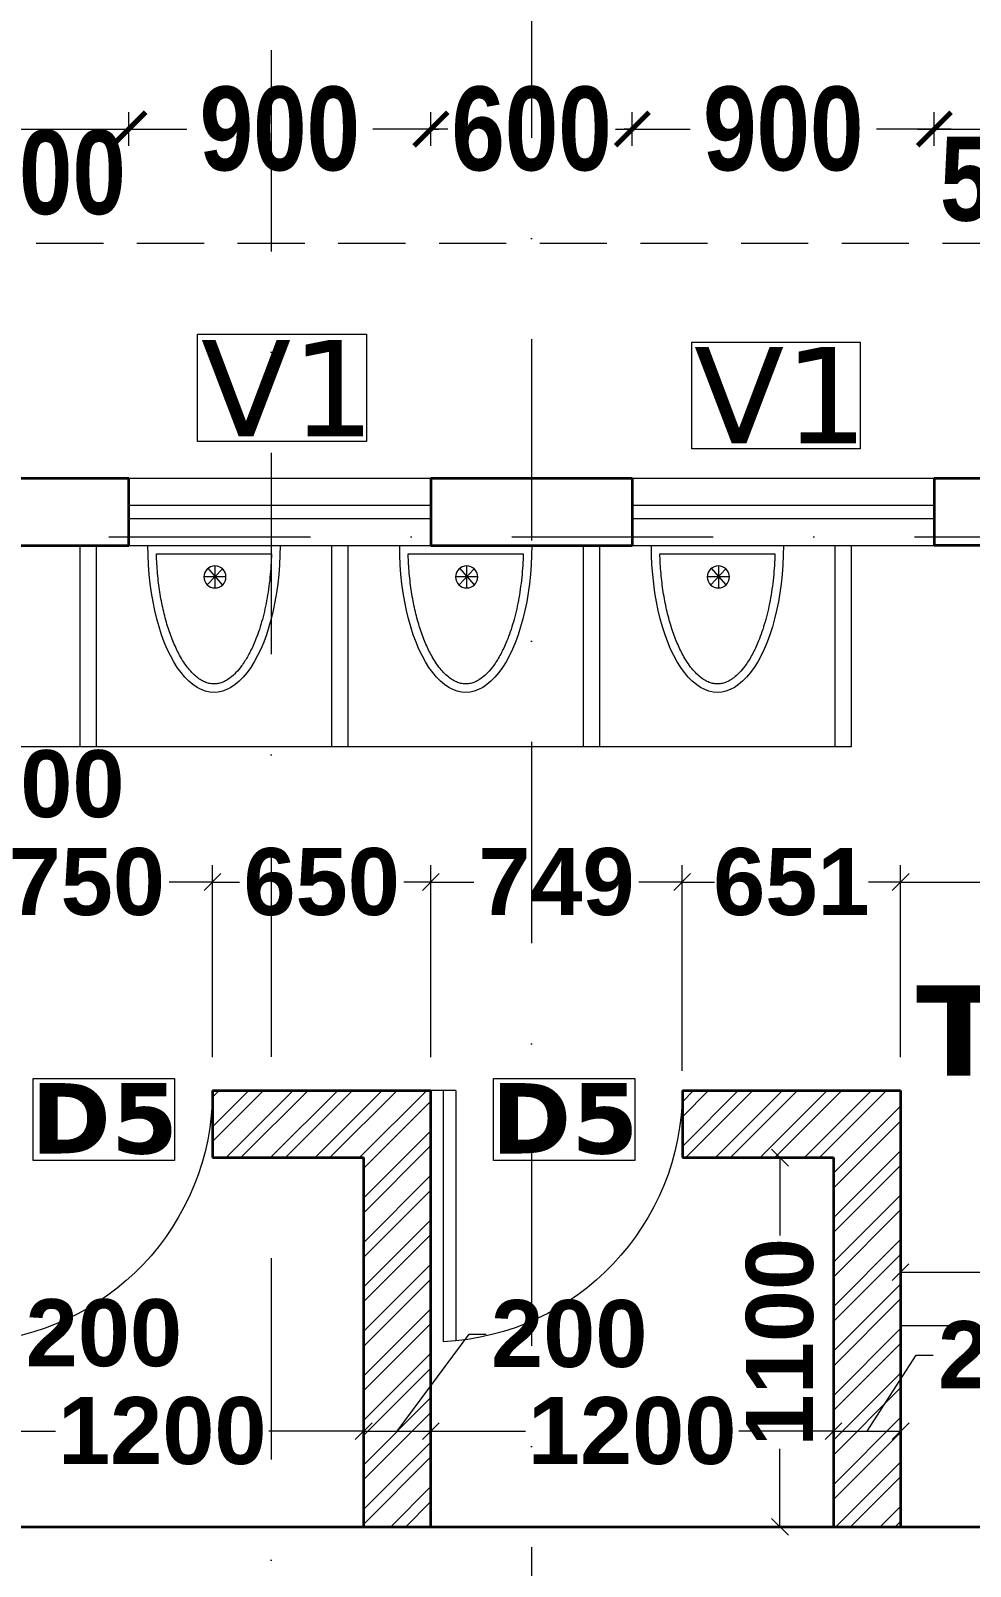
# Model space of a CAD drawing. Header units: millimetres. Extents: x -3092155 to 4513934, y -12317808 to 1850003.
# Drawn here: x -446006 to -443206, y -5566954 to -5562377 of the extents above; entities that cross this region are included whole.
import ezdxf

# ---------------------------------------------------------------- set-up
doc = ezdxf.new("R2010")
doc.units = ezdxf.units.MM
doc.header["$LTSCALE"] = 2
doc.header["$MEASUREMENT"] = 0
doc.header["$PDMODE"] = 34
doc.header["$PDSIZE"] = 500
doc.linetypes.add('DASHDOT', pattern=[1, 0.5, -0.25, 0, -0.25])
doc.linetypes.add('DASHED2', pattern=[0.375, 0.25, -0.125])
for name, color, linetype, lineweight in [('D DIM', 250, 'Continuous', 9), ('D5', 10, 'Continuous', 5), ('DIM', 27, 'Continuous', 5), ('DOOR', 27, 'Continuous', 5), ('DUCT', 37, 'Continuous', 35), ('FIXTURE', 252, 'Continuous', 0), ('glass', 5, 'Continuous', 15), ('GRID', 251, 'DASHDOT', 5), ('hatch toilet', 42, 'Continuous', 9), ('SILL', 74, 'Continuous', 9), ('TEXT', 7, 'Continuous', 13), ('v1', 162, 'Continuous', 5), ('VENTI', 162, 'Continuous', 5), ('WAll', 250, 'Continuous', 35)]:
    doc.layers.add(name, color=color, linetype=linetype, lineweight=lineweight)
doc.layers.add('DOT', color=7, linetype='DASHED2', lineweight=0, true_color=0x89067c)
doc.layers.add('partation wall', color=7, linetype='Continuous', lineweight=20, true_color=0x525023)
doc.styles.add('COLOUMNN DIM', font='ARIALNB.TTF', dxfattribs={"height": 550})
doc.styles.add('INNER DIM', font='ARIALNB.TTF', dxfattribs={"height": 250})
doc.styles.add('int dim', font='arialbd.ttf', dxfattribs={"height": 200})
doc.styles.add('style2', font='verdana.ttf')
doc.dimstyles.new('external final', dxfattribs={"dimscale": 0, "dimtxt": 250, "dimasz": 100, "dimexe": 50, "dimexo": 50, "dimgap": 50, "dimtad": 0, "dimdec": 0, "dimzin": 0, "dimdsep": 46, "dimtxsty": 'INNER DIM', "dimblk": 'ARCHTICK', "dimcen": 100, "dimdle": 50, "dimclrd": 256, "dimclre": 256, "dimclrt": 256, "dimadec": 0, "dimazin": 0, "dimtfac": 1, "dimtdec": 0, "dimtix": 1, "dimtmove": 1, "dimatfit": 3, "dimfxl": 50, "dimfxlon": 1, "dimtolj": 1, "dimtzin": 0, "dimlwd": -1, "dimlwe": -1, "dimarcsym": 1})
doc.dimstyles.new('lamon', dxfattribs={"dimtxt": 200, "dimasz": 50, "dimexe": 50, "dimexo": 100, "dimgap": 25, "dimtad": 0, "dimdec": 0, "dimzin": 3, "dimdsep": 46, "dimtxsty": 'int dim', "dimblk": 'OBLIQUE', "dimcen": 90, "dimclrd": 256, "dimclre": 256, "dimclrt": 256, "dimadec": 0, "dimazin": 0, "dimtfac": 1, "dimtdec": 0, "dimtofl": 0, "dimtmove": 1, "dimatfit": 3, "dimfxl": 1, "dimfrac": 1, "dimtolj": 1, "dimtzin": 0, "dimlwd": -1, "dimlwe": -1, "dimarcsym": 1})
pattern_1 = [(45, (-227379.82, 311194.99), (-66.2912607, 66.2912607), []), (45, (-227335.63, 311194.99), (-66.2912607, 66.2912607), [])]

# ---------------------------------------------------------------- blocks, each defined once
blk = doc.blocks.new('A$C782B46B9')
at = {"layer": 'DOOR', "ltscale": 100}
for p, q in [((998.8, 100), (3.8, 100)), ((998.8, 100), (998.8, 0)), ((998.8, 50), (0, 50))]:
    blk.add_line(p, q, dxfattribs=at)
blk.add_arc((998.8, 0), 1000, 90, 177.13402, dxfattribs=at)
blk = doc.blocks.new('uri')
at = {"layer": 'FIXTURE', "ltscale": 100}
for p, q in [((1256512.1, -5187048.7), (1256512.1, -5186705.8)), ((1256537.1, -5187074), (1256537.1, -5186680.5)), ((1256466.9, -5186851.8), (1256419.1, -5186897.2)), ((1256419.4, -5186851.5), (1256468.8, -5186895.1)), ((1256443, -5186841.5), (1256443, -5186907.5)), ((1256476, -5186874.5), (1256410, -5186874.5))]:
    blk.add_line(p, q, dxfattribs=at)
blk.add_circle((1256443, -5186874.5), 33, dxfattribs=at)
blk.add_ellipse((1256537.1, -5186877.2), major_axis=(438.1, 0), ratio=0.449067, start_param=1.570796, end_param=4.712389, dxfattribs=at)
blk.add_open_spline([(1256512.1, -5186705.8), (1256509.5, -5186705.9), (1256506.8, -5186706), (1256480, -5186706.9), (1256456, -5186708.7), (1256409.1, -5186714), (1256386.2, -5186717.6), (1256342.2, -5186726.3), (1256321.1, -5186731.6), (1256281.3, -5186743.5), (1256262.7, -5186750.2), (1256232.3, -5186763.1), (1256219.9, -5186769.1), (1256197.3, -5186781.7), (1256187, -5186788.2), (1256170.4, -5186800.5), (1256163.6, -5186806.1), (1256151.8, -5186817.5), (1256146.7, -5186823.2), (1256138.9, -5186833.5), (1256135.9, -5186838.1), (1256130.9, -5186847.2), (1256129, -5186851.7), (1256126.1, -5186860.5), (1256125.1, -5186864.8), (1256124, -5186873.4), (1256123.9, -5186877.6), (1256124.5, -5186886.2), (1256125.2, -5186890.5), (1256127.6, -5186899.2), (1256129.3, -5186903.6), (1256133.7, -5186912.7), (1256136.4, -5186917.3), (1256142.9, -5186926.6), (1256146.7, -5186931.3), (1256155.4, -5186940.7), (1256160.4, -5186945.4), (1256171.3, -5186954.7), (1256177.4, -5186959.3), (1256190.5, -5186968.4), (1256197.6, -5186972.9), (1256216.5, -5186983.7), (1256228.9, -5186989.8), (1256255.6, -5187001.5), (1256270, -5187006.9), (1256300.3, -5187016.9), (1256316.3, -5187021.5), (1256349.6, -5187029.7), (1256366.9, -5187033.3), (1256402.5, -5187039.4), (1256420.8, -5187041.9), (1256458.1, -5187045.9), (1256477, -5187047.3), (1256501.4, -5187048.3), (1256506.8, -5187048.5), (1256512.1, -5187048.7)], degree=3, knots=[1.629393, 1.629393, 1.629393, 1.629393, 1.648181, 1.648181, 1.818462, 1.818462, 1.988743, 1.988743, 2.159025, 2.159025, 2.329306, 2.329306, 2.461629, 2.461629, 2.593951, 2.593951, 2.703241, 2.703241, 2.812532, 2.812532, 2.903056, 2.903056, 2.993581, 2.993581, 3.084106, 3.084106, 3.17463, 3.17463, 3.265155, 3.265155, 3.35568, 3.35568, 3.446205, 3.446205, 3.536729, 3.536729, 3.627254, 3.627254, 3.717779, 3.717779, 3.808303, 3.808303, 3.942921, 3.942921, 4.077539, 4.077539, 4.212157, 4.212157, 4.346775, 4.346775, 4.481393, 4.481393, 4.616011, 4.616011, 4.653792, 4.653792, 4.653792, 4.653792], dxfattribs=at)
blk = doc.blocks.new('_ArchTick')
at = {"color": 0, "linetype": 'ByBlock', "const_width": 0.15}
blk.add_lwpolyline([(-0.5, -0.5), (0.5, 0.5)], dxfattribs=at)
blk = doc.blocks.new('*D67')
at = {"layer": 'D DIM', "ltscale": 100, "transparency": 16777216}
for p, q in [((-446213.5, -5562720.4), (-446213.5, -5562620.4)), ((-445713.5, -5562720.4), (-445713.5, -5562620.4)), ((-446263.5, -5562670.4), (-445663.5, -5562670.4))]:
    blk.add_line(p, q, dxfattribs=at)
at = {"layer": 'Defpoints', "color": 0, "lineweight": 50, "ltscale": 100, "transparency": 16777216}
for p in [(-445713.5, -5562670.4), (-446213.5, -5563711.2), (-445713.5, -5563711.2)]:
    blk.add_point(p, dxfattribs=at)
at = {"layer": 'D DIM', "ltscale": 100, "transparency": 16777216, "xscale": 100, "yscale": 100, "zscale": 100, "rotation": 180}
blk.add_blockref('_ArchTick', (-446213.5, -5562670.4), dxfattribs=at)
at = {"layer": 'D DIM', "ltscale": 100, "transparency": 16777216, "xscale": 100, "yscale": 100, "zscale": 100}
blk.add_blockref('_ArchTick', (-445713.5, -5562670.4), dxfattribs=at)
at = {"layer": 'D DIM', "ltscale": 100, "transparency": 16777216, "insert": (-445961.2, -5562800.8), "char_height": 250, "attachment_point": 5, "style": 'INNER DIM'}
blk.add_mtext('\\A1;500', dxfattribs=at)
blk = doc.blocks.new('*D68')
at = {"layer": 'D DIM', "ltscale": 100, "transparency": 16777216}
for p, q in [((-445713.5, -5562720.4), (-445713.5, -5562620.4)), ((-444813.5, -5562720.4), (-444813.5, -5562620.4)), ((-445763.5, -5562670.4), (-445540.9, -5562670.4)), ((-444763.5, -5562670.4), (-444986.1, -5562670.4))]:
    blk.add_line(p, q, dxfattribs=at)
at = {"layer": 'Defpoints', "color": 0, "lineweight": 50, "ltscale": 100, "transparency": 16777216}
for p in [(-444813.5, -5562670.4), (-445713.5, -5563711.2), (-444813.5, -5563711.2)]:
    blk.add_point(p, dxfattribs=at)
at = {"layer": 'D DIM', "ltscale": 100, "transparency": 16777216, "xscale": 100, "yscale": 100, "zscale": 100, "rotation": 180}
blk.add_blockref('_ArchTick', (-445713.5, -5562670.4), dxfattribs=at)
at = {"layer": 'D DIM', "ltscale": 100, "transparency": 16777216, "xscale": 100, "yscale": 100, "zscale": 100}
blk.add_blockref('_ArchTick', (-444813.5, -5562670.4), dxfattribs=at)
at = {"layer": 'D DIM', "ltscale": 100, "transparency": 16777216, "insert": (-445263.5, -5562670.4), "char_height": 250, "attachment_point": 5, "style": 'INNER DIM'}
blk.add_mtext('\\A1;900', dxfattribs=at)
blk = doc.blocks.new('*D69')
at = {"layer": 'D DIM', "ltscale": 100, "transparency": 16777216}
for p, q in [((-444813.5, -5562720.4), (-444813.5, -5562620.4)), ((-444213.5, -5562720.4), (-444213.5, -5562620.4)), ((-444813.5, -5562670.4), (-444789.4, -5562670.4)), ((-444213.5, -5562670.4), (-444237.6, -5562670.4))]:
    blk.add_line(p, q, dxfattribs=at)
at = {"layer": 'Defpoints', "color": 0, "lineweight": 50, "ltscale": 100, "transparency": 16777216}
for p in [(-444213.5, -5562670.4), (-444813.5, -5563711.2), (-444213.5, -5563711.2)]:
    blk.add_point(p, dxfattribs=at)
at = {"layer": 'D DIM', "ltscale": 100, "transparency": 16777216, "insert": (-444513.5, -5562670.4), "char_height": 250, "attachment_point": 5, "style": 'INNER DIM'}
blk.add_mtext('\\A1;600', dxfattribs=at)
blk = doc.blocks.new('*D70')
at = {"layer": 'D DIM', "ltscale": 100, "transparency": 16777216}
for p, q in [((-444213.5, -5562720.4), (-444213.5, -5562620.4)), ((-443313.5, -5562720.4), (-443313.5, -5562620.4)), ((-444263.5, -5562670.4), (-444040.9, -5562670.4)), ((-443263.5, -5562670.4), (-443486.1, -5562670.4))]:
    blk.add_line(p, q, dxfattribs=at)
at = {"layer": 'Defpoints', "color": 0, "lineweight": 50, "ltscale": 100, "transparency": 16777216}
for p in [(-443313.5, -5562670.4), (-444213.5, -5563711.2), (-443313.5, -5563711.2)]:
    blk.add_point(p, dxfattribs=at)
at = {"layer": 'D DIM', "ltscale": 100, "transparency": 16777216, "xscale": 100, "yscale": 100, "zscale": 100, "rotation": 180}
blk.add_blockref('_ArchTick', (-444213.5, -5562670.4), dxfattribs=at)
at = {"layer": 'D DIM', "ltscale": 100, "transparency": 16777216, "xscale": 100, "yscale": 100, "zscale": 100}
blk.add_blockref('_ArchTick', (-443313.5, -5562670.4), dxfattribs=at)
at = {"layer": 'D DIM', "ltscale": 100, "transparency": 16777216, "insert": (-443763.5, -5562670.4), "char_height": 250, "attachment_point": 5, "style": 'INNER DIM'}
blk.add_mtext('\\A1;900', dxfattribs=at)
blk = doc.blocks.new('*D71')
at = {"layer": 'D DIM', "ltscale": 100, "transparency": 16777216}
for p, q in [((-443313.5, -5562720.4), (-443313.5, -5562620.4)), ((-442813.5, -5562720.4), (-442813.5, -5562620.4)), ((-443363.5, -5562670.4), (-442763.5, -5562670.4))]:
    blk.add_line(p, q, dxfattribs=at)
at = {"layer": 'Defpoints', "color": 0, "lineweight": 50, "ltscale": 100, "transparency": 16777216}
for p in [(-442813.5, -5562670.4), (-443313.5, -5563711.2), (-442813.5, -5563711.2)]:
    blk.add_point(p, dxfattribs=at)
at = {"layer": 'D DIM', "ltscale": 100, "transparency": 16777216, "xscale": 100, "yscale": 100, "zscale": 100, "rotation": 180}
blk.add_blockref('_ArchTick', (-443313.5, -5562670.4), dxfattribs=at)
at = {"layer": 'D DIM', "ltscale": 100, "transparency": 16777216, "xscale": 100, "yscale": 100, "zscale": 100}
blk.add_blockref('_ArchTick', (-442813.5, -5562670.4), dxfattribs=at)
at = {"layer": 'D DIM', "ltscale": 100, "transparency": 16777216, "insert": (-443058.1, -5562820.4), "char_height": 250, "attachment_point": 5, "style": 'INNER DIM'}
blk.add_mtext('\\A1;500', dxfattribs=at)
blk = doc.blocks.new('_Oblique')
at = {"color": 0, "linetype": 'ByBlock', "lineweight": -2}
blk.add_line((-0.5, -0.5), (0.5, 0.5), dxfattribs=at)
blk = doc.blocks.new('*D591')
at = {"layer": 'Defpoints', "color": 0, "lineweight": 50, "ltscale": 100, "transparency": 16777216}
for p in [(-446213.9, -5564914.7), (-446413.9, -5565537.4), (-446213.9, -5565537.4)]:
    blk.add_point(p, dxfattribs=at)
at = {"layer": 'DIM', "ltscale": 100, "transparency": 16777216}
for p, q in [((-446313.9, -5564914.7), (-446257, -5564623)), ((-446257, -5564623), (-446207, -5564623)), ((-446413.9, -5565437.4), (-446413.9, -5564864.7)), ((-446213.9, -5565437.4), (-446213.9, -5564864.7)), ((-446413.9, -5564914.7), (-446213.9, -5564914.7))]:
    blk.add_line(p, q, dxfattribs=at)
at = {"layer": 'DIM', "ltscale": 100, "transparency": 16777216, "xscale": 50, "yscale": 50, "zscale": 50, "rotation": 180}
blk.add_blockref('_Oblique', (-446413.9, -5564914.7), dxfattribs=at)
at = {"layer": 'DIM', "ltscale": 100, "transparency": 16777216, "xscale": 50, "yscale": 50, "zscale": 50}
blk.add_blockref('_Oblique', (-446213.9, -5564914.7), dxfattribs=at)
at = {"layer": 'DIM', "ltscale": 100, "transparency": 16777216, "insert": (-445959.3, -5564623), "char_height": 200, "attachment_point": 5, "style": 'int dim'}
blk.add_mtext('\\A1;200', dxfattribs=at)
blk = doc.blocks.new('*D592')
at = {"layer": 'Defpoints', "color": 0, "lineweight": 50, "ltscale": 100, "transparency": 16777216}
for p in [(-445463.9, -5564914.7), (-446213.9, -5565537.4), (-445463.9, -5565536.2)]:
    blk.add_point(p, dxfattribs=at)
at = {"layer": 'DIM', "ltscale": 100, "transparency": 16777216}
for p, q in [((-446213.9, -5565437.4), (-446213.9, -5564864.7)), ((-445463.9, -5565436.2), (-445463.9, -5564864.7)), ((-446213.9, -5564914.7), (-446084.2, -5564914.7)), ((-445463.9, -5564914.7), (-445593.7, -5564914.7))]:
    blk.add_line(p, q, dxfattribs=at)
at = {"layer": 'DIM', "ltscale": 100, "transparency": 16777216, "xscale": 50, "yscale": 50, "zscale": 50, "rotation": 180}
blk.add_blockref('_Oblique', (-446213.9, -5564914.7), dxfattribs=at)
at = {"layer": 'DIM', "ltscale": 100, "transparency": 16777216, "xscale": 50, "yscale": 50, "zscale": 50}
blk.add_blockref('_Oblique', (-445463.9, -5564914.7), dxfattribs=at)
at = {"layer": 'DIM', "ltscale": 100, "transparency": 16777216, "insert": (-445838.9, -5564914.7), "char_height": 200, "attachment_point": 5, "style": 'int dim'}
blk.add_mtext('\\A1;750', dxfattribs=at)
blk = doc.blocks.new('*D593')
at = {"layer": 'Defpoints', "color": 0, "lineweight": 50, "ltscale": 100, "transparency": 16777216}
for p in [(-444813.9, -5564914.7), (-445463.9, -5565536.2), (-444813.9, -5565536.2)]:
    blk.add_point(p, dxfattribs=at)
at = {"layer": 'DIM', "ltscale": 100, "transparency": 16777216}
for p, q in [((-445463.9, -5565436.2), (-445463.9, -5564864.7)), ((-444813.9, -5565436.2), (-444813.9, -5564864.7)), ((-445463.9, -5564914.7), (-445384.2, -5564914.7)), ((-444813.9, -5564914.7), (-444893.7, -5564914.7))]:
    blk.add_line(p, q, dxfattribs=at)
at = {"layer": 'DIM', "ltscale": 100, "transparency": 16777216, "xscale": 50, "yscale": 50, "zscale": 50, "rotation": 180}
blk.add_blockref('_Oblique', (-445463.9, -5564914.7), dxfattribs=at)
at = {"layer": 'DIM', "ltscale": 100, "transparency": 16777216, "xscale": 50, "yscale": 50, "zscale": 50}
blk.add_blockref('_Oblique', (-444813.9, -5564914.7), dxfattribs=at)
at = {"layer": 'DIM', "ltscale": 100, "transparency": 16777216, "insert": (-445138.9, -5564914.7), "char_height": 200, "attachment_point": 5, "style": 'int dim'}
blk.add_mtext('\\A1;650', dxfattribs=at)
blk = doc.blocks.new('*D594')
at = {"layer": 'Defpoints', "color": 0, "lineweight": 50, "ltscale": 100, "transparency": 16777216}
for p in [(-444065, -5564914.7), (-444813.9, -5565536.2), (-444065, -5565577)]:
    blk.add_point(p, dxfattribs=at)
at = {"layer": 'DIM', "ltscale": 100, "transparency": 16777216}
for p, q in [((-444813.9, -5565436.2), (-444813.9, -5564864.7)), ((-444065, -5565477), (-444065, -5564864.7)), ((-444813.9, -5564914.7), (-444685.1, -5564914.7)), ((-444065, -5564914.7), (-444193.8, -5564914.7))]:
    blk.add_line(p, q, dxfattribs=at)
at = {"layer": 'DIM', "ltscale": 100, "transparency": 16777216, "xscale": 50, "yscale": 50, "zscale": 50, "rotation": 180}
blk.add_blockref('_Oblique', (-444813.9, -5564914.7), dxfattribs=at)
at = {"layer": 'DIM', "ltscale": 100, "transparency": 16777216, "xscale": 50, "yscale": 50, "zscale": 50}
blk.add_blockref('_Oblique', (-444065, -5564914.7), dxfattribs=at)
at = {"layer": 'DIM', "ltscale": 100, "transparency": 16777216, "insert": (-444439.5, -5564914.7), "char_height": 200, "attachment_point": 5, "style": 'int dim'}
blk.add_mtext('\\A1;749', dxfattribs=at)
blk = doc.blocks.new('*D595')
at = {"layer": 'Defpoints', "color": 0, "lineweight": 50, "ltscale": 100, "transparency": 16777216}
for p in [(-443413.9, -5564914.7), (-444065, -5565577), (-443413.9, -5565536.2)]:
    blk.add_point(p, dxfattribs=at)
at = {"layer": 'DIM', "ltscale": 100, "transparency": 16777216}
for p, q in [((-444065, -5565477), (-444065, -5564864.7)), ((-443413.9, -5565436.2), (-443413.9, -5564864.7)), ((-444065, -5564914.7), (-443968.9, -5564914.7)), ((-443413.9, -5564914.7), (-443510, -5564914.7))]:
    blk.add_line(p, q, dxfattribs=at)
at = {"layer": 'DIM', "ltscale": 100, "transparency": 16777216, "xscale": 50, "yscale": 50, "zscale": 50, "rotation": 180}
blk.add_blockref('_Oblique', (-444065, -5564914.7), dxfattribs=at)
at = {"layer": 'DIM', "ltscale": 100, "transparency": 16777216, "xscale": 50, "yscale": 50, "zscale": 50}
blk.add_blockref('_Oblique', (-443413.9, -5564914.7), dxfattribs=at)
at = {"layer": 'DIM', "ltscale": 100, "transparency": 16777216, "insert": (-443739.5, -5564914.7), "char_height": 200, "attachment_point": 5, "style": 'int dim'}
blk.add_mtext('\\A1;651', dxfattribs=at)
blk = doc.blocks.new('*D596')
at = {"layer": 'Defpoints', "color": 0, "lineweight": 50, "ltscale": 100, "transparency": 16777216}
for p in [(-441588.9, -5564914.7), (-443413.9, -5565536.2), (-441588.9, -5565591)]:
    blk.add_point(p, dxfattribs=at)
at = {"layer": 'DIM', "ltscale": 100, "transparency": 16777216}
for p, q in [((-443413.9, -5565436.2), (-443413.9, -5564864.7)), ((-441588.9, -5565491), (-441588.9, -5564864.7)), ((-443413.9, -5564914.7), (-442821.9, -5564914.7)), ((-441588.9, -5564914.7), (-442180.9, -5564914.7))]:
    blk.add_line(p, q, dxfattribs=at)
at = {"layer": 'DIM', "ltscale": 100, "transparency": 16777216, "xscale": 50, "yscale": 50, "zscale": 50, "rotation": 180}
blk.add_blockref('_Oblique', (-443413.9, -5564914.7), dxfattribs=at)
at = {"layer": 'DIM', "ltscale": 100, "transparency": 16777216, "xscale": 50, "yscale": 50, "zscale": 50}
blk.add_blockref('_Oblique', (-441588.9, -5564914.7), dxfattribs=at)
at = {"layer": 'DIM', "ltscale": 100, "transparency": 16777216, "insert": (-442501.4, -5564914.7), "char_height": 200, "attachment_point": 5, "style": 'int dim'}
blk.add_mtext('\\A1;1825', dxfattribs=at)
blk = doc.blocks.new('*D604')
at = {"layer": 'Defpoints', "color": 0, "lineweight": 50, "ltscale": 100, "transparency": 16777216}
for p in [(-446213.9, -5566551.1), (-446413.9, -5566836.2), (-446213.9, -5566836.2)]:
    blk.add_point(p, dxfattribs=at)
at = {"layer": 'DIM', "ltscale": 100, "transparency": 16777216}
for p, q in [((-446313.9, -5566551.1), (-446085.7, -5566259.3)), ((-446085.7, -5566259.3), (-446035.7, -5566259.3)), ((-446413.9, -5566736.2), (-446413.9, -5566501.1)), ((-446213.9, -5566736.2), (-446213.9, -5566501.1)), ((-446413.9, -5566551.1), (-446213.9, -5566551.1))]:
    blk.add_line(p, q, dxfattribs=at)
at = {"layer": 'DIM', "ltscale": 100, "transparency": 16777216, "xscale": 50, "yscale": 50, "zscale": 50, "rotation": 180}
blk.add_blockref('_Oblique', (-446413.9, -5566551.1), dxfattribs=at)
at = {"layer": 'DIM', "ltscale": 100, "transparency": 16777216, "xscale": 50, "yscale": 50, "zscale": 50}
blk.add_blockref('_Oblique', (-446213.9, -5566551.1), dxfattribs=at)
at = {"layer": 'DIM', "ltscale": 100, "transparency": 16777216, "insert": (-445787.9, -5566259.3), "char_height": 200, "attachment_point": 5, "style": 'int dim'}
blk.add_mtext('\\A1;200', dxfattribs=at)
blk = doc.blocks.new('*D605')
at = {"layer": 'Defpoints', "color": 0, "lineweight": 50, "ltscale": 100, "transparency": 16777216}
for p in [(-445013.9, -5566551.1), (-446213.9, -5566836.2), (-445013.9, -5566836.2)]:
    blk.add_point(p, dxfattribs=at)
at = {"layer": 'DIM', "ltscale": 100, "transparency": 16777216}
for p, q in [((-446213.9, -5566736.2), (-446213.9, -5566501.1)), ((-445013.9, -5566736.2), (-445013.9, -5566501.1)), ((-446213.9, -5566551.1), (-445931.7, -5566551.1)), ((-445013.9, -5566551.1), (-445296.1, -5566551.1))]:
    blk.add_line(p, q, dxfattribs=at)
at = {"layer": 'DIM', "ltscale": 100, "transparency": 16777216, "xscale": 50, "yscale": 50, "zscale": 50, "rotation": 180}
blk.add_blockref('_Oblique', (-446213.9, -5566551.1), dxfattribs=at)
at = {"layer": 'DIM', "ltscale": 100, "transparency": 16777216, "xscale": 50, "yscale": 50, "zscale": 50}
blk.add_blockref('_Oblique', (-445013.9, -5566551.1), dxfattribs=at)
at = {"layer": 'DIM', "ltscale": 100, "transparency": 16777216, "insert": (-445613.9, -5566551.1), "char_height": 200, "attachment_point": 5, "style": 'int dim'}
blk.add_mtext('\\A1;1200', dxfattribs=at)
blk = doc.blocks.new('*D606')
at = {"layer": 'Defpoints', "color": 0, "lineweight": 50, "ltscale": 100, "transparency": 16777216}
for p in [(-444813.9, -5566551.1), (-445013.9, -5566836.2), (-444813.9, -5566836.2)]:
    blk.add_point(p, dxfattribs=at)
at = {"layer": 'DIM', "ltscale": 100, "transparency": 16777216}
for p, q in [((-444913.9, -5566551.1), (-444699, -5566261.8)), ((-444699, -5566261.8), (-444649, -5566261.8)), ((-445013.9, -5566736.2), (-445013.9, -5566501.1)), ((-444813.9, -5566736.2), (-444813.9, -5566501.1)), ((-445013.9, -5566551.1), (-444813.9, -5566551.1))]:
    blk.add_line(p, q, dxfattribs=at)
at = {"layer": 'DIM', "ltscale": 100, "transparency": 16777216, "xscale": 50, "yscale": 50, "zscale": 50, "rotation": 180}
blk.add_blockref('_Oblique', (-445013.9, -5566551.1), dxfattribs=at)
at = {"layer": 'DIM', "ltscale": 100, "transparency": 16777216, "xscale": 50, "yscale": 50, "zscale": 50}
blk.add_blockref('_Oblique', (-444813.9, -5566551.1), dxfattribs=at)
at = {"layer": 'DIM', "ltscale": 100, "transparency": 16777216, "insert": (-444401.3, -5566261.8), "char_height": 200, "attachment_point": 5, "style": 'int dim'}
blk.add_mtext('\\A1;200', dxfattribs=at)
blk = doc.blocks.new('*D607')
at = {"layer": 'Defpoints', "color": 0, "lineweight": 50, "ltscale": 100, "transparency": 16777216}
for p in [(-443613.9, -5566551.1), (-444813.9, -5566836.2), (-443613.9, -5566836.2)]:
    blk.add_point(p, dxfattribs=at)
at = {"layer": 'DIM', "ltscale": 100, "transparency": 16777216}
for p, q in [((-444813.9, -5566736.2), (-444813.9, -5566501.1)), ((-443613.9, -5566736.2), (-443613.9, -5566501.1)), ((-444813.9, -5566551.1), (-444531.7, -5566551.1)), ((-443613.9, -5566551.1), (-443896.1, -5566551.1))]:
    blk.add_line(p, q, dxfattribs=at)
at = {"layer": 'DIM', "ltscale": 100, "transparency": 16777216, "xscale": 50, "yscale": 50, "zscale": 50, "rotation": 180}
blk.add_blockref('_Oblique', (-444813.9, -5566551.1), dxfattribs=at)
at = {"layer": 'DIM', "ltscale": 100, "transparency": 16777216, "xscale": 50, "yscale": 50, "zscale": 50}
blk.add_blockref('_Oblique', (-443613.9, -5566551.1), dxfattribs=at)
at = {"layer": 'DIM', "ltscale": 100, "transparency": 16777216, "insert": (-444213.9, -5566551.1), "char_height": 200, "attachment_point": 5, "style": 'int dim'}
blk.add_mtext('\\A1;1200', dxfattribs=at)
blk = doc.blocks.new('*D608')
at = {"layer": 'Defpoints', "color": 0, "lineweight": 50, "ltscale": 100, "transparency": 16777216}
for p in [(-443413.9, -5566551.1), (-443613.9, -5566836.2), (-443413.9, -5566836.2)]:
    blk.add_point(p, dxfattribs=at)
at = {"layer": 'DIM', "ltscale": 100, "transparency": 16777216}
for p, q in [((-443513.9, -5566551.1), (-443367.1, -5566324.7)), ((-443367.1, -5566324.7), (-443317.1, -5566324.7)), ((-443613.9, -5566736.2), (-443613.9, -5566501.1)), ((-443413.9, -5566736.2), (-443413.9, -5566501.1)), ((-443613.9, -5566551.1), (-443413.9, -5566551.1))]:
    blk.add_line(p, q, dxfattribs=at)
at = {"layer": 'DIM', "ltscale": 100, "transparency": 16777216, "xscale": 50, "yscale": 50, "zscale": 50, "rotation": 180}
blk.add_blockref('_Oblique', (-443613.9, -5566551.1), dxfattribs=at)
at = {"layer": 'DIM', "ltscale": 100, "transparency": 16777216, "xscale": 50, "yscale": 50, "zscale": 50}
blk.add_blockref('_Oblique', (-443413.9, -5566551.1), dxfattribs=at)
at = {"layer": 'DIM', "ltscale": 100, "transparency": 16777216, "insert": (-443069.4, -5566324.7), "char_height": 200, "attachment_point": 5, "style": 'int dim'}
blk.add_mtext('\\A1;200', dxfattribs=at)
blk = doc.blocks.new('*D643')
at = {"layer": 'Defpoints', "color": 0, "lineweight": 50, "ltscale": 100, "transparency": 16777216}
for p in [(-443613.9, -5565736.2), (-443773.4, -5566836.2), (-443613.9, -5566836.2)]:
    blk.add_point(p, dxfattribs=at)
at = {"layer": 'DIM', "ltscale": 100, "transparency": 16777216}
for p, q in [((-443713.9, -5565736.2), (-443823.4, -5565736.2)), ((-443773.4, -5565736.2), (-443773.4, -5565968.4)), ((-443773.4, -5566836.2), (-443773.4, -5566604)), ((-443713.9, -5566836.2), (-443823.4, -5566836.2))]:
    blk.add_line(p, q, dxfattribs=at)
at = {"layer": 'DIM', "ltscale": 100, "transparency": 16777216, "xscale": 50, "yscale": 50, "zscale": 50}
for p, rotation in [((-443773.4, -5565736.2), 90), ((-443773.4, -5566836.2), 270)]:
    blk.add_blockref('_Oblique', p, dxfattribs=dict(at, rotation=rotation))
at = {"layer": 'DIM', "ltscale": 100, "transparency": 16777216, "insert": (-443773.4, -5566286.2), "char_height": 200, "attachment_point": 5, "rotation": 90, "style": 'int dim'}
blk.add_mtext('\\A1;1100', dxfattribs=at)
blk = doc.blocks.new('*D963')
at = {"layer": 'Defpoints', "color": 0, "lineweight": 50, "ltscale": 100, "transparency": 16777216}
for p in [(-443414.3, -5566077.2), (-443414.3, -5566236.2), (-441589.3, -5566236.2)]:
    blk.add_point(p, dxfattribs=at)
at = {"layer": 'DIM', "ltscale": 100, "transparency": 16777216}
for p, q in [((-443414.3, -5566136.2), (-443414.3, -5566027.2)), ((-441589.3, -5566136.2), (-441589.3, -5566027.2)), ((-443414.3, -5566077.2), (-442822.3, -5566077.2)), ((-441589.3, -5566077.2), (-442181.3, -5566077.2))]:
    blk.add_line(p, q, dxfattribs=at)
at = {"layer": 'DIM', "ltscale": 100, "transparency": 16777216, "xscale": 50, "yscale": 50, "zscale": 50, "rotation": 180}
blk.add_blockref('_Oblique', (-443414.3, -5566077.2), dxfattribs=at)
at = {"layer": 'DIM', "ltscale": 100, "transparency": 16777216, "xscale": 50, "yscale": 50, "zscale": 50}
blk.add_blockref('_Oblique', (-441589.3, -5566077.2), dxfattribs=at)
at = {"layer": 'DIM', "ltscale": 100, "transparency": 16777216, "insert": (-442501.8, -5566077.2), "char_height": 200, "attachment_point": 5, "style": 'int dim'}
blk.add_mtext('\\A1;1825', dxfattribs=at)
blk = doc.blocks.new('*D1043')
at = {"layer": 'D DIM', "ltscale": 100, "transparency": 16777216}
for p, q in [((-371304.6, -5563836.2), (-371304.6, -5565380.5)), ((-371354.6, -5563886.2), (-371254.6, -5563886.2)), ((-371304.6, -5568385.5), (-371304.6, -5566841.2)), ((-371254.6, -5568335.5), (-371354.6, -5568335.5))]:
    blk.add_line(p, q, dxfattribs=at)
at = {"layer": 'Defpoints', "color": 0, "lineweight": 50, "ltscale": 100, "transparency": 16777216}
for p in [(-456692.5, -5563886.2), (-371304.6, -5563886.2), (-369359.9, -5568335.5)]:
    blk.add_point(p, dxfattribs=at)
at = {"layer": 'D DIM', "ltscale": 100, "transparency": 16777216, "xscale": 100, "yscale": 100, "zscale": 100}
for p, rotation in [((-371304.6, -5563886.2), 90), ((-371304.6, -5568335.5), 270)]:
    blk.add_blockref('_ArchTick', p, dxfattribs=dict(at, rotation=rotation))
at = {"layer": 'D DIM', "ltscale": 100, "transparency": 16777216, "insert": (-371304.6, -5566110.8), "char_height": 550, "attachment_point": 5, "rotation": 90, "style": 'COLOUMNN DIM'}
blk.add_mtext('\\A1;4449', dxfattribs=at)

msp = doc.modelspace()

# ---------------------------------------------------------------- hatches: boundary and pattern name
at = {"layer": 'hatch toilet', "ltscale": 100}
h = msp.add_hatch(dxfattribs=at)
h.set_pattern_fill('ANSI32', color=256, scale=250, style=0)
h.set_pattern_definition(pattern_1)
h.paths.add_polyline_path([(-447164.3, -5565736.2), (-447164.3, -5565536.2), (-447614.8, -5565536.2), (-447614.8, -5565736.2)])
h.paths.add_polyline_path([(-446214.3, -5565536.2), (-446414.3, -5565536.2), (-446414.3, -5566836.2), (-446214.3, -5566836.2)])
h.paths.add_polyline_path([(-444064.3, -5565736.2), (-443614.3, -5565736.2), (-443614.3, -5566836.2), (-443414.3, -5566836.2), (-443414.3, -5565536.2), (-444064.3, -5565536.2)])
h.paths.add_polyline_path([(-443414.3, -5567036.2), (-443614.3, -5567036.2), (-443614.3, -5568136.2), (-444064.3, -5568136.2), (-444064.3, -5568336.2), (-443414.3, -5568336.2)])
h.paths.add_polyline_path([(-444814.3, -5568336.2), (-444814.3, -5567036.2), (-445014.3, -5567036.2), (-445014.3, -5568136.2), (-445464.3, -5568136.2), (-445464.3, -5568336.2)])
h.paths.add_polyline_path([(-446214.3, -5568336.2), (-446214.3, -5567036.2), (-446414.3, -5567036.2), (-446414.3, -5568336.2)])
h.paths.add_polyline_path([(-447164.3, -5568136.2), (-447614.8, -5568136.2), (-447614.8, -5568336.2), (-447164.3, -5568336.2)])
h = msp.add_hatch(dxfattribs=at)
h.set_pattern_fill('ANSI32', color=256, scale=250, style=0)
h.set_pattern_definition(pattern_1)
h.paths.add_polyline_path([(-445014.3, -5566836.2), (-444814.3, -5566836.2), (-444814.3, -5565536.2), (-445464.3, -5565536.2), (-445464.3, -5565736.2), (-445014.3, -5565736.2)])

# ---------------------------------------------------------------- linework, layer by layer
at = {"layer": 'D5', "ltscale": 0.1}
for points in [[(-445998.7, -5565499.8), (-445577.2, -5565499.8), (-445577.2, -5565744.9), (-445998.7, -5565744.9)], [(-444627, -5565499.8), (-444205.6, -5565499.8), (-444205.6, -5565744.9), (-444627, -5565744.9)]]:
    msp.add_lwpolyline(points, close=True, dxfattribs=at)
at = {"layer": 'DOT', "ltscale": 400}
msp.add_line((-440089.3, -5563011.2), (-449164.3, -5563011.2), dxfattribs=at)
at = {"layer": 'DUCT', "ltscale": 100}
for p, q in [((-446213.9, -5563711.2), (-445713.9, -5563711.2)), ((-445713.9, -5563911.2), (-445713.9, -5563711.2)), ((-444813.9, -5563711.2), (-444813.9, -5563911.2)), ((-444813.9, -5563711.2), (-444213.9, -5563711.2)), ((-444213.9, -5563711.2), (-444213.9, -5563911.2)), ((-443314.3, -5563711.2), (-442813.9, -5563711.2)), ((-443314.3, -5563711.2), (-443314.3, -5563911.2)), ((-446213.9, -5563911.2), (-445713.9, -5563911.2)), ((-444813.9, -5563911.2), (-444213.9, -5563911.2)), ((-442813.9, -5563911.2), (-443314.3, -5563911.2))]:
    msp.add_line(p, q, dxfattribs=at)
at = {"layer": 'FIXTURE', "ltscale": 100}
msp.add_line((-446609.8, -5564511.2), (-443559.8, -5564511.2), dxfattribs=at)
for points in [[(-445859.8, -5563911.2), (-445859.8, -5564511.2), (-445809.8, -5564511.2), (-445809.8, -5563911.2)], [(-445109.8, -5563911.2), (-445109.8, -5564511.2), (-445059.8, -5564511.2), (-445059.8, -5563911.2)], [(-444359.8, -5563911.2), (-444359.8, -5564511.2), (-444309.8, -5564511.2), (-444309.8, -5563911.2)], [(-443609.8, -5563911.2), (-443609.8, -5564511.2), (-443559.8, -5564511.2), (-443559.8, -5563911.2)]]:
    msp.add_lwpolyline(points, dxfattribs=at)
at = {"layer": 'glass', "ltscale": 100}
for p, q in [((-445713.9, -5563791.2), (-444813.9, -5563791.2)), ((-444213.9, -5563791.2), (-443314.3, -5563791.2)), ((-445713.9, -5563831.2), (-444813.9, -5563831.2)), ((-444213.9, -5563831.2), (-443314.3, -5563831.2))]:
    msp.add_line(p, q, dxfattribs=at)
at = {"layer": 'GRID', "color": 5, "ltscale": 600}
for p, q in [((-445289, -5497630.3), (-445289, -5586432.3)), ((-444513.9, -5498491.5), (-444513.9, -5585571))]:
    msp.add_line(p, q, dxfattribs=at)
at = {"layer": 'GRID', "color": 6, "ltscale": 600}
msp.add_line((-460173.8, -5563886.2), (-367334.4, -5563886.2), dxfattribs=at)
at = {"layer": 'partation wall', "ltscale": 100}
msp.add_line((-443414.3, -5566236.2), (-441589.3, -5566236.2), dxfattribs=at)
at = {"layer": 'SILL', "ltscale": 100}
for p, q in [((-445713.9, -5563711.2), (-444813.9, -5563711.2)), ((-444213.9, -5563711.2), (-443314.3, -5563711.2)), ((-445713.9, -5563911.2), (-444813.9, -5563911.2)), ((-444213.9, -5563911.2), (-443314.3, -5563911.2))]:
    msp.add_line(p, q, dxfattribs=at)
at = {"layer": 'VENTI', "ltscale": 100}
for points in [[(-445509.4, -5563281.7), (-445005.8, -5563281.7), (-445005.8, -5563601.8), (-445509.4, -5563601.8)], [(-444036.1, -5563305.7), (-443534.9, -5563305.7), (-443534.9, -5563623.4), (-444036.1, -5563623.4)]]:
    msp.add_lwpolyline(points, close=True, dxfattribs=at)
at = {"layer": 'WAll', "ltscale": 100}
for p, q in [((-445464.3, -5565536.2), (-444814.3, -5565536.2)), ((-445464.3, -5565536.2), (-445464.3, -5565736.2)), ((-444814.3, -5565536.2), (-444814.3, -5566836.2)), ((-444064.3, -5565536.2), (-443414.3, -5565536.2)), ((-444064.3, -5565536.2), (-444064.3, -5565736.2)), ((-443414.3, -5565536.2), (-443414.3, -5566836.2)), ((-445464.3, -5565736.2), (-445014.3, -5565736.2)), ((-445014.3, -5565736.2), (-445014.3, -5566836.2)), ((-444064.3, -5565736.2), (-443614.3, -5565736.2)), ((-443614.3, -5565736.2), (-443614.3, -5566836.2)), ((-446414.3, -5566836.2), (-445014.3, -5566836.2)), ((-445014.3, -5566836.2), (-443414.3, -5566836.2)), ((-443414.3, -5566836.2), (-441589.3, -5566836.2))]:
    msp.add_line(p, q, dxfattribs=at)

# ---------------------------------------------------------------- block references
at = {"layer": 'DOOR', "ltscale": 100, "xscale": -0.75, "yscale": 0.75, "zscale": 0.749999999998603, "rotation": 270}
for p in [(-446214.3, -5566286.5), (-444814.3, -5566285.3)]:
    msp.add_blockref('A$C782B46B9', p, dxfattribs=at)
at = {"layer": 'WAll', "xscale": -1, "rotation": 270}
for p in [(4741417.5, -6820448.3), (4742167.5, -6820448.3), (4742917.5, -6820448.3)]:
    msp.add_blockref('uri', p, dxfattribs=at)

# ---------------------------------------------------------------- texts
at = {"layer": 'D5', "ltscale": 0.1, "char_height": 210, "attachment_point": 5, "style": 'style2'}
for insert in [(-445786.1, -5565620.9), (-444414.4, -5565620.9)]:
    msp.add_mtext('\\pt2310;{\\fVerdana|b1|i0|c0|p34;D5}', dxfattribs=dict(at, insert=insert))
at = {"layer": 'TEXT', "ltscale": 0.1, "insert": (-442591, -5565381.5), "char_height": 270, "attachment_point": 5, "style": 'style2'}
msp.add_mtext('\\pt2970;{\\fVerdana|b1|i0|c0|p34;TOI.(M)}', dxfattribs=at)
at = {"layer": 'v1', "style": 'style2'}
for p in [(-445498.9, -5563586.1), (-444029.9, -5563606.9)]:
    msp.add_text('V1', height=287, dxfattribs=at).set_placement(p)

# ---------------------------------------------------------------- dimensions: what is measured, and where the dimension line sits
at = {"layer": 'D DIM', "ltscale": 100}
for base, p1, p2, picture, middle in [((-444813.5, -5562670.4), (-445713.5, -5563711.2), (-444813.5, -5563711.2), '*D68', (-445263.5, -5562670.4)), ((-444213.5, -5562670.4), (-444813.5, -5563711.2), (-444213.5, -5563711.2), '*D69', (-444513.5, -5562670.4)), ((-443313.5, -5562670.4), (-444213.5, -5563711.2), (-443313.5, -5563711.2), '*D70', (-443763.5, -5562670.4))]:
    dim = msp.add_linear_dim(base=base, p1=p1, p2=p2, dimstyle='external final', override={"dimscale": 1}, dxfattribs=at)
    dim.commit()
    dim.dimension.update_dxf_attribs({"geometry": picture, "text_midpoint": middle})
for base, p1, p2, picture, middle in [((-445713.5, -5562670.4), (-446213.5, -5563711.2), (-445713.5, -5563711.2), '*D67', (-445961.2, -5562800.8)), ((-442813.5, -5562670.4), (-443313.5, -5563711.2), (-442813.5, -5563711.2), '*D71', (-443058.1, -5562820.4))]:
    dim = msp.add_linear_dim(base=base, p1=p1, p2=p2, dimstyle='external final', override={"dimscale": 1}, dxfattribs=at)
    dim.commit()
    dim.dimension.update_dxf_attribs({"geometry": picture, "text_midpoint": middle, "dimtype": 160})
dim = msp.add_linear_dim(base=(-371304.6, -5563886.2), p1=(-369359.9, -5568335.5), p2=(-456692.5, -5563886.2), angle=90, dimstyle='external final', override={"dimscale": 1, "dimtxsty": 'COLOUMNN DIM'}, dxfattribs=at)
dim.commit()
dim.dimension.update_dxf_attribs({"geometry": '*D1043', "text_midpoint": (-371304.6, -5566110.8)})
at = {"layer": 'DIM', "ltscale": 100}
for base, p1, p2, picture, middle in [((-446213.9, -5564914.7), (-446413.9, -5565537.4), (-446213.9, -5565537.4), '*D591', (-446182, -5564623)), ((-446213.9, -5566551.1), (-446413.9, -5566836.2), (-446213.9, -5566836.2), '*D604', (-446010.7, -5566259.3)), ((-444813.9, -5566551.1), (-445013.9, -5566836.2), (-444813.9, -5566836.2), '*D606', (-444624, -5566261.8)), ((-443413.9, -5566551.1), (-443613.9, -5566836.2), (-443413.9, -5566836.2), '*D608', (-443292.1, -5566324.7))]:
    dim = msp.add_linear_dim(base=base, p1=p1, p2=p2, dimstyle='lamon', dxfattribs=at)
    dim.commit()
    dim.dimension.update_dxf_attribs({"geometry": picture, "text_midpoint": middle, "dimtype": 160})
for base, p1, p2, picture, middle in [((-445463.9, -5564914.7), (-446213.9, -5565537.4), (-445463.9, -5565536.2), '*D592', (-445838.9, -5564914.7)), ((-444813.9, -5564914.7), (-445463.9, -5565536.2), (-444813.9, -5565536.2), '*D593', (-445138.9, -5564914.7)), ((-444065, -5564914.7), (-444813.9, -5565536.2), (-444065, -5565577), '*D594', (-444439.5, -5564914.7)), ((-443413.9, -5564914.7), (-444065, -5565577), (-443413.9, -5565536.2), '*D595', (-443739.5, -5564914.7)), ((-441588.9, -5564914.7), (-443413.9, -5565536.2), (-441588.9, -5565591), '*D596', (-442501.4, -5564914.7)), ((-443414.3, -5566077.2), (-441589.3, -5566236.2), (-443414.3, -5566236.2), '*D963', (-442501.8, -5566077.2)), ((-445013.9, -5566551.1), (-446213.9, -5566836.2), (-445013.9, -5566836.2), '*D605', (-445613.9, -5566551.1)), ((-443613.9, -5566551.1), (-444813.9, -5566836.2), (-443613.9, -5566836.2), '*D607', (-444213.9, -5566551.1))]:
    dim = msp.add_linear_dim(base=base, p1=p1, p2=p2, dimstyle='lamon', dxfattribs=at)
    dim.commit()
    dim.dimension.update_dxf_attribs({"geometry": picture, "text_midpoint": middle})
dim = msp.add_linear_dim(base=(-443773.4, -5566836.2), p1=(-443613.9, -5565736.2), p2=(-443613.9, -5566836.2), angle=90, dimstyle='lamon', dxfattribs=at)
dim.commit()
dim.dimension.update_dxf_attribs({"geometry": '*D643', "text_midpoint": (-443773.4, -5566286.2)})

doc.saveas('drawing.dxf')
